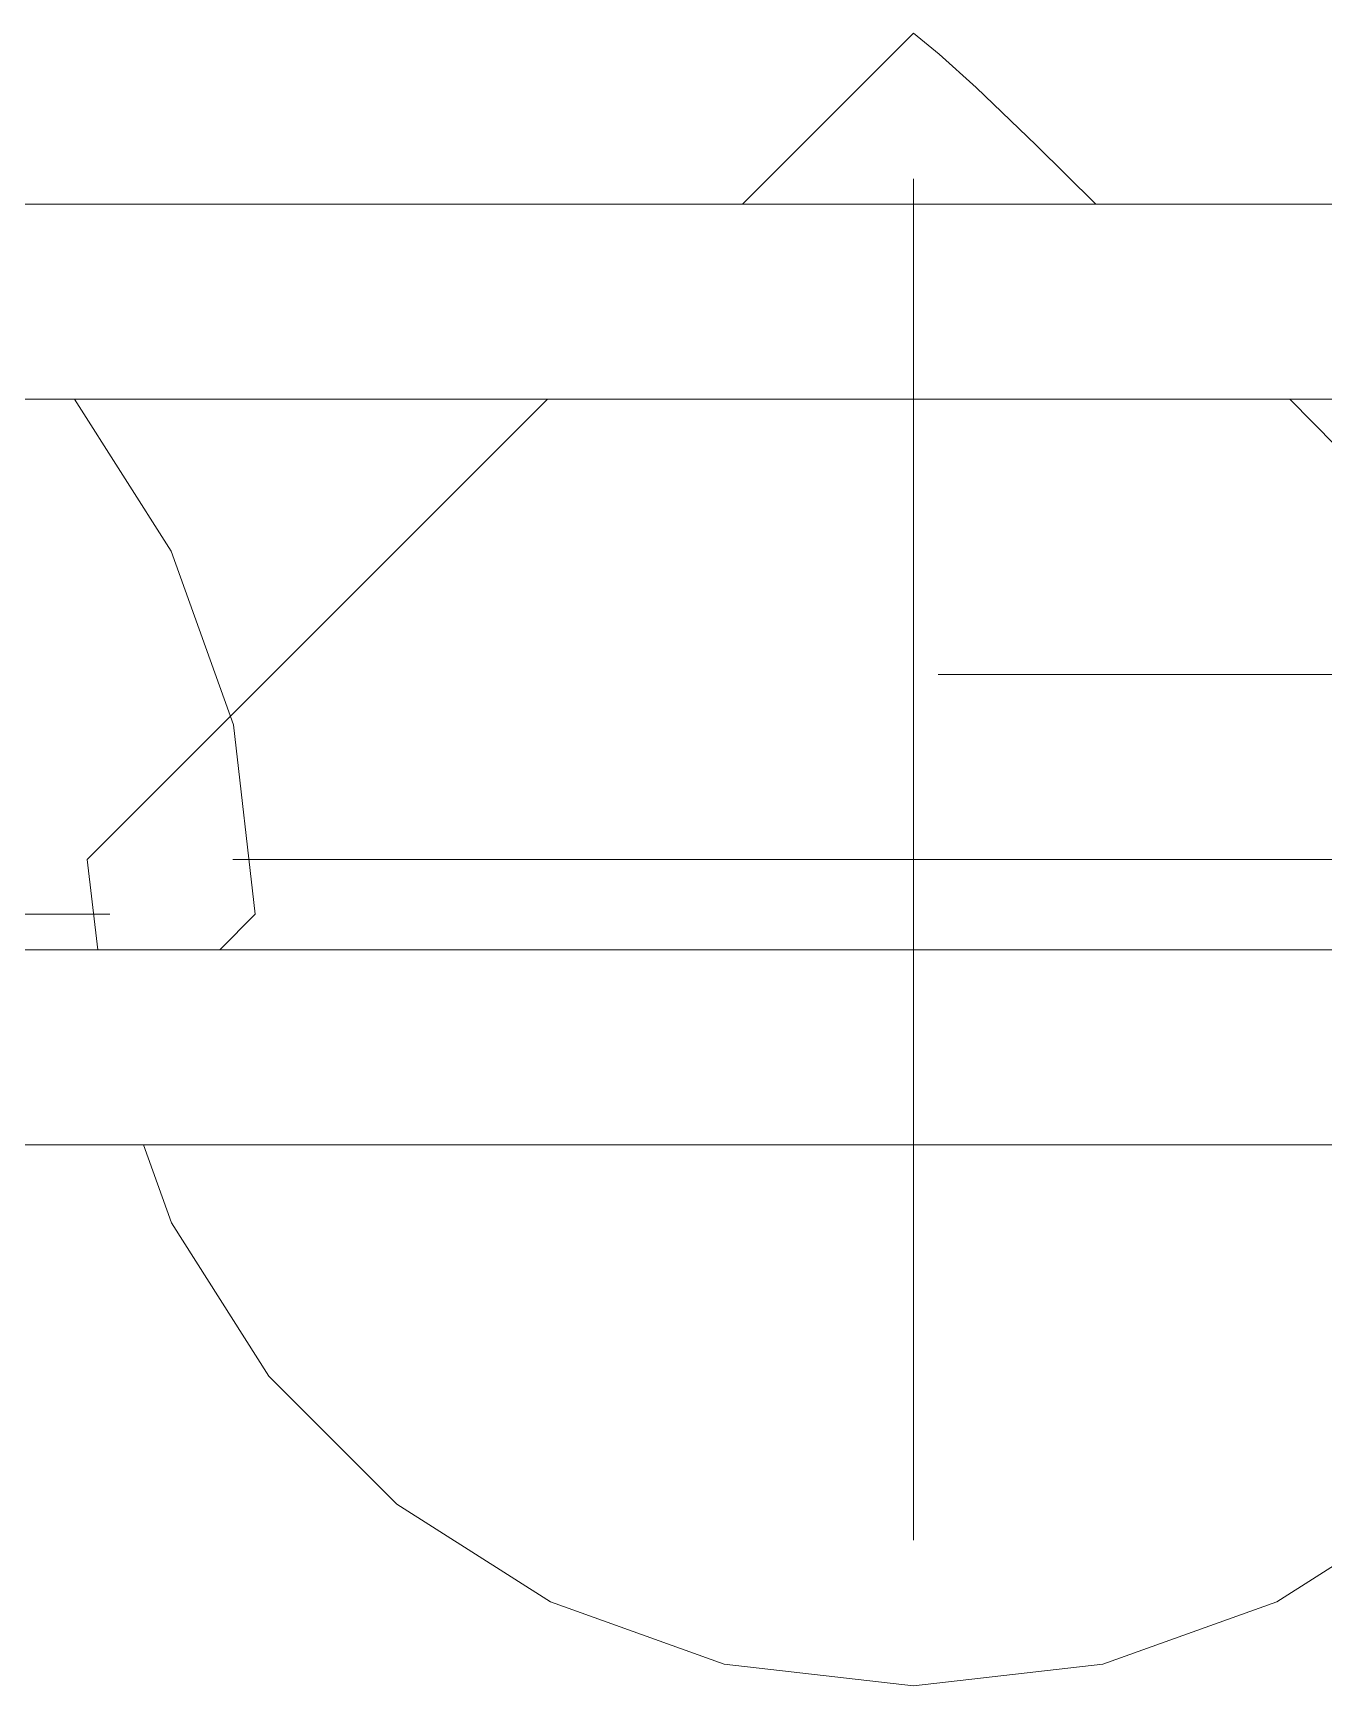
# Model space of a CAD drawing. Header units: inches. Extents: x -4010 to -1814, y 9846 to 12241.
# Drawn here: x -3330.46 to -3302.32, y 10912.14 to 10948.17 of the extents above; entities that cross this region are included whole.
import ezdxf

# ---------------------------------------------------------------- set-up
doc = ezdxf.new("R2010")
doc.units = ezdxf.units.IN
doc.header["$MEASUREMENT"] = 0
for name, color, linetype, lineweight in [('0-1', 7, 'Continuous', 5), ('0-2', 7, 'Continuous', 9), ('A-DETL-GENF-1', 253, 'Continuous', 9), ('A-WALL-1', 7, 'Continuous', 9)]:
    doc.layers.add(name, color=color, linetype=linetype, lineweight=lineweight)

# ---------------------------------------------------------------- blocks, each defined once
blk = doc.blocks.new('switchgrass 26764 - switchgrass 26764-2219965-UNIT PLANS - 1ST FLOOR')
at = {"layer": 'A-DETL-GENF-1'}
for p, q in [((-3.73, 14.283), (0, 18.013)), ((0.554, 17.551), (0, 18.013)), ((1.361, 16.826), (0.554, 17.551)), ((2.673, 15.572), (1.361, 16.826)), ((3.976, 14.283), (2.673, 15.572)), ((0, 14.619), (0, 14.839)), ((0, 14.839), (0, 14.423)), ((0, 13.989), (0, 14.619)), ((0, 14.423), (0, 13.91)), ((0, 12.891), (0, 14.115)), ((0, 14.115), (0, 14.099)), ((0, 14.099), (0, 14.054)), ((0, 14.054), (0, 13.99)), ((0, 13.99), (0, 13.912)), ((0, 12.146), (0, 13.989)), ((0, 13.912), (0, 13.83)), ((0, 13.91), (0, 12.047)), ((0, 13.83), (0, 13.75)), ((0, 13.75), (0, 13.681)), ((0, 13.681), (0, 11.943)), ((0, 13.238), (0, 13.391)), ((0, 13.391), (0, 11.075)), ((0, 13.001), (0, 13.238)), ((0, 12.683), (0, 13.001)), ((0, 11.079), (0, 12.957)), ((0, 12.957), (0, 9.772)), ((0, 11.806), (0, 12.891)), ((0, 11.68), (0, 12.879)), ((0, 12.879), (0, 12.874)), ((0, 12.874), (0, 12.545)), ((0, 12.286), (0, 12.683)), ((0, 11.943), (0, 12.665)), ((0, 12.665), (0, 11.079)), ((0, 12.545), (0, 12.523)), ((0, 12.523), (0, 12.002)), ((0, 11.811), (0, 12.286)), ((0, 11.257), (0, 12.146)), ((0, 12.047), (0, 11.402)), ((0, 12.002), (0, 11.53)), ((0, 7.456), (0, 11.943)), ((0, 11.943), (0, 11.914)), ((0, 11.914), (0, 11.873)), ((0, 11.873), (0, 11.824)), ((0, 11.824), (0, 11.773)), ((0, 11.262), (0, 11.811)), ((0, 10.793), (0, 11.806)), ((0, 11.773), (0, 11.724)), ((0, 11.724), (0, 11.683)), ((0, 11.683), (0, 11.654)), ((0, 10.586), (0, 11.68)), ((0, 11.654), (0, 11.254)), ((0, 11.53), (0, 10.617)), ((0, 11.402), (0, 10.785)), ((0, 10.978), (0, 11.364)), ((0, 11.364), (0, 11.22)), ((0, 11.109), (0, 11.364)), ((0, 11.364), (0, 11.33)), ((0, 11.33), (0, 10.981)), ((0, 10.641), (0, 11.262)), ((0, 10.604), (0, 11.257)), ((0, 11.254), (0, 10.197)), ((0, 11.22), (0, 10.28)), ((0, 9.832), (0, 11.109)), ((0, 11.075), (0, 9.338)), ((0, 10.981), (0, 10.93)), ((0, 9.171), (0, 10.978)), ((0, 10.93), (0, 8.759)), ((0, 9.787), (0, 10.793)), ((0, 10.785), (0, 10.641)), ((0, 10.422), (0, 10.681)), ((0, 10.681), (0, 10.323)), ((0, 10.617), (0, 10.121)), ((0, 10.351), (0, 10.604)), ((0, 9.561), (0, 10.586)), ((0, 10.254), (0, 10.583)), ((0, 10.583), (0, 10.493)), ((0, 10.493), (0, 10.28)), ((0, 9.366), (0, 10.422)), ((0, 10.061), (0, 10.351)), ((0, 10.323), (0, 10.139)), ((0, 10.28), (0, 8.625)), ((0, 10.28), (0, 7.014)), ((0, 8.377), (0, 10.254)), ((0, 10.197), (0, 9.065)), ((0, 10.139), (0, 9.856)), ((0, 10.121), (0, 9.559)), ((-18.013, 0), (-7.98, 10.033)), ((0, 9.073), (0, 10.061)), ((0, 9.856), (0, 9.516)), ((0, 9.772), (0, 9.832)), ((0, 7.532), (0, 9.787)), ((12.159, 6.005), (8.205, 10.033)), ((0, 8.903), (0, 9.627)), ((0, 9.627), (0, 7.807)), ((0, 8.568), (0, 9.561)), ((0, 9.559), (0, 8.903)), ((0, 9.516), (0, 9.158)), ((0, 9.338), (0, 9.366)), ((0, 8.667), (0, 9.171)), ((0, 9.158), (0, 8.821)), ((0, 7.969), (0, 9.073)), ((0, 9.065), (0, 8.571)), ((0, 8.179), (0, 9.048)), ((0, 9.048), (0, 9.037)), ((0, 9.037), (0, 9.007)), ((0, 9.007), (0, 8.964)), ((0, 8.964), (0, 8.912)), ((0, 8.912), (0, 8.858)), ((0, 8.858), (0, 8.805)), ((0, 8.821), (0, 8.547)), ((0, 8.805), (0, 8.759)), ((0, 8.759), (0, 7.456)), ((0, 8.759), (0, 7.89)), ((0, 8.37), (0, 8.667)), ((0, 8.625), (0, 7.967)), ((0, 8.571), (0, 8.179)), ((0, 7.573), (0, 8.568)), ((0, 8.547), (0, 8.374)), ((0, 7.535), (0, 8.377)), ((0, 8.374), (0, 8.37)), ((0, 6.846), (0, 7.969)), ((0, 7.967), (0, 7.461)), ((0, 7.89), (0, 5.429)), ((0, 7.807), (0, 7.228)), ((0, 6.539), (0, 7.573)), ((0, 7.228), (0, 7.535)), ((0, 6.153), (0, 7.532)), ((0, 7.461), (0, 7.136)), ((0, 7.136), (0, 7.021)), ((0, 7.021), (0, 6.442)), ((0, 7.014), (0, 5.517)), ((0, 5.803), (0, 6.846)), ((0, 5.429), (0, 6.539)), ((0, 6.442), (0, 6.153)), ((0, 4.936), (0, 5.803)), ((0, 3.692), (0, 5.574)), ((0, 5.574), (0, 5.51)), ((0, 5.517), (0, 4.524)), ((0, 5.51), (0, 4.737)), ((0, 4.886), (0, 4.995)), ((0, 4.995), (0, 4.883)), ((0, 4.345), (0, 4.936)), ((0, 4.335), (0, 4.886)), ((0, 4.883), (0, 3.547)), ((0, 4.737), (0, 4.309)), ((0, 4.524), (0, 3.937)), ((0, 4.126), (0, 4.345)), ((0, 4.282), (0, 4.335)), ((0, 4.309), (0, 4.282)), ((0, 4.083), (0, 4.126)), ((0, 4.006), (0, 4.083)), ((0, 3.907), (0, 4.006)), ((0, 3.937), (0, 3.641)), ((0, 3.799), (0, 3.907)), ((0, 3.694), (0, 3.799)), ((0, 3.606), (0, 3.694)), ((0, 3.113), (0, 3.692)), ((0, 3.641), (0, 3.615)), ((0, 3.615), (0, 3.564)), ((0, 3.547), (0, 3.606)), ((0, 3.564), (0, 3.484)), ((0, 3.547), (0, 3.257)), ((0, 3.257), (0, 3.547)), ((0, 3.484), (0, 3.367)), ((0, 3.367), (0, -1.967)), ((0, 1.81), (0, 3.113)), ((0, 1.775), (0, 1.81)), ((0, 1.718), (0, 1.775)), ((0, 1.648), (0, 1.718)), ((0, 1.57), (0, 1.648)), ((0, 1.494), (0, 1.57)), ((0, 1.427), (0, 1.494)), ((0, 1.375), (0, 1.427)), ((0, 1.375), (0, -0.362)), ((-18.013, 0), (-17.786, -1.967)), ((-14.405, 0), (-14.839, 0)), ((-14.839, 0), (-14.458, 0)), ((-14.458, 0), (-13.454, 0)), ((-13.828, 0), (-14.405, 0)), ((-10.265, 0), (-14.289, 0)), ((-14.289, 0), (-13.936, 0)), ((-13.936, 0), (-13.61, 0)), ((-13.378, 0), (-13.828, 0)), ((-13.61, 0), (-13.295, 0)), ((-13.454, 0), (-12.037, 0)), ((-12.844, 0), (-13.378, 0)), ((-13.295, 0), (-12.976, 0)), ((-12.976, 0), (-11.829, 0)), ((-12.667, 0), (-12.957, 0)), ((-12.957, 0), (-12.8, 0)), ((-12.246, 0), (-12.844, 0)), ((-12.8, 0), (-12.372, 0)), ((-10.496, 0), (-12.667, 0)), ((-12.372, 0), (-11.733, 0)), ((-11.603, 0), (-12.246, 0)), ((-12.037, 0), (-10.417, 0)), ((-11.829, 0), (-11.54, 0)), ((-11.654, 0), (-11.799, 0)), ((-11.799, 0), (-10.933, 0)), ((-11.733, 0), (-10.947, 0)), ((-9.048, 0), (-11.654, 0)), ((-10.348, 0), (-11.631, 0)), ((-11.631, 0), (-11.52, 0)), ((-10.933, 0), (-11.603, 0)), ((-11.54, 0), (-10.978, 0)), ((-11.52, 0), (-11.214, 0)), ((-11.214, 0), (-10.758, 0)), ((-10.978, 0), (-10.483, 0)), ((-10.947, 0), (-10.076, 0)), ((-10.758, 0), (-10.197, 0)), ((-7.456, 0), (-10.496, 0)), ((-10.483, 0), (-8.324, 0)), ((-10.417, 0), (-8.805, 0)), ((-9.308, 0), (-10.348, 0)), ((-9.868, 0), (-10.265, 0)), ((-10.206, 0), (-10.221, 0)), ((-10.221, 0), (-10.153, 0)), ((-8.491, 0), (-10.206, 0)), ((-10.197, 0), (-9.575, 0)), ((-10.153, 0), (-9.631, 0)), ((-10.076, 0), (-9.181, 0)), ((-9.488, 0), (-9.868, 0)), ((-9.631, 0), (-9.193, 0)), ((-9.575, 0), (-8.936, 0)), ((-8.414, 0), (-9.488, 0)), ((-8.493, 0), (-9.308, 0)), ((-9.193, 0), (-9.145, 0)), ((-9.181, 0), (-8.324, 0)), ((-9.145, 0), (-8.98, 0)), ((-8.324, 0), (-9.048, 0)), ((-8.98, 0), (-8.084, 0)), ((-8.936, 0), (-8.324, 0)), ((-8.805, 0), (-7.41, 0)), ((-7.888, 0), (-8.493, 0)), ((-7.298, 0), (-8.491, 0)), ((-8.185, 0), (-8.469, 0)), ((-8.469, 0), (-8.464, 0)), ((-8.464, 0), (-6.519, 0)), ((-8.324, 0), (-8.414, 0)), ((-8.324, 0), (-7.166, 0)), ((-5.443, 0), (-8.185, 0)), ((-8.084, 0), (-7.456, 0)), ((-7.476, 0), (-7.888, 0)), ((-4.415, 0), (-7.6, 0)), ((-7.6, 0), (-7.525, 0)), ((-7.525, 0), (-7.312, 0)), ((-7.166, 0), (-7.476, 0)), ((-7.41, 0), (-6.442, 0)), ((-7.312, 0), (-6.981, 0)), ((-6.531, 0), (-7.298, 0)), ((-6.981, 0), (-6.55, 0)), ((-6.55, 0), (-6.038, 0)), ((-6.098, 0), (-6.531, 0)), ((-6.442, 0), (-4.415, 0)), ((-5.858, 0), (-6.098, 0)), ((-6.038, 0), (-5.465, 0)), ((-5.764, 0), (-5.863, 0)), ((-5.863, 0), (-5.858, 0)), ((-5.639, 0), (-5.764, 0)), ((-5.217, 0), (-5.639, 0)), ((-5.465, 0), (-4.85, 0)), ((-5.284, 0), (-5.443, 0)), ((-4.831, 0), (-5.284, 0)), ((-5.093, 0), (-5.217, 0)), ((-4.995, 0), (-5.093, 0)), ((-5.002, 0), (-5.012, 0)), ((-5.012, 0), (-5, 0)), ((-4.97, 0), (-5.002, 0)), ((-5, 0), (-4.995, 0)), ((-4.907, 0), (-4.97, 0)), ((-4.807, 0), (-4.907, 0)), ((-4.85, 0), (-4.831, 0)), ((-4.66, 0), (-4.807, 0)), ((3.367, 0), (-4.66, 0)), ((-3.547, 0), (-2.873, 0)), ((-2.873, 0), (-2.332, 0)), ((-2.332, 0), (-1.901, 0)), ((-1.901, 0), (-1.086, 0)), ((-1.086, 0), (-0.615, 0)), ((-0.615, 0), (-0.354, 0)), ((-0.354, 0), (-0.507, 0)), ((1.375, 0), (-0.362, 0)), ((1.375, 0), (1.427, 0)), ((1.427, 0), (1.494, 0)), ((1.494, 0), (1.57, 0)), ((1.57, 0), (1.648, 0)), ((1.648, 0), (1.718, 0)), ((1.718, 0), (1.775, 0)), ((1.775, 0), (1.81, 0)), ((1.81, 0), (3.113, 0)), ((3.113, 0), (3.692, 0)), ((3.547, 0), (3.257, 0)), ((3.257, 0), (3.547, 0)), ((3.484, 0), (3.367, 0)), ((3.564, 0), (3.484, 0)), ((4.883, 0), (3.547, 0)), ((3.547, 0), (3.606, 0)), ((3.615, 0), (3.564, 0)), ((3.606, 0), (3.694, 0)), ((3.641, 0), (3.615, 0)), ((3.937, 0), (3.641, 0)), ((3.692, 0), (5.574, 0)), ((3.694, 0), (3.799, 0)), ((3.799, 0), (3.907, 0)), ((3.907, 0), (4.006, 0)), ((4.524, 0), (3.937, 0)), ((4.006, 0), (4.083, 0)), ((4.083, 0), (4.126, 0)), ((4.126, 0), (4.345, 0)), ((4.309, 0), (4.282, 0)), ((4.282, 0), (4.335, 0)), ((4.737, 0), (4.309, 0)), ((4.335, 0), (4.886, 0)), ((4.345, 0), (4.936, 0)), ((5.517, 0), (4.524, 0)), ((5.51, 0), (4.737, 0)), ((4.995, 0), (4.883, 0)), ((4.886, 0), (4.995, 0)), ((4.936, 0), (5.803, 0)), ((7.89, 0), (5.429, 0)), ((5.429, 0), (6.539, 0)), ((5.574, 0), (5.51, 0)), ((7.014, 0), (5.517, 0)), ((5.803, 0), (6.846, 0)), ((6.442, 0), (6.153, 0)), ((6.153, 0), (7.532, 0)), ((7.021, 0), (6.442, 0)), ((6.539, 0), (7.573, 0)), ((6.846, 0), (7.969, 0)), ((10.28, 0), (7.014, 0)), ((7.136, 0), (7.021, 0)), ((7.461, 0), (7.136, 0)), ((7.807, 0), (7.228, 0)), ((7.228, 0), (7.535, 0)), ((8.759, 0), (7.456, 0)), ((7.456, 0), (11.943, 0)), ((7.967, 0), (7.461, 0)), ((7.532, 0), (9.787, 0)), ((7.535, 0), (8.377, 0)), ((7.573, 0), (8.568, 0)), ((9.627, 0), (7.807, 0)), ((8.759, 0), (7.89, 0)), ((8.625, 0), (7.967, 0)), ((7.969, 0), (9.073, 0)), ((8.571, 0), (8.179, 0)), ((8.179, 0), (9.048, 0)), ((8.374, 0), (8.37, 0)), ((8.37, 0), (8.667, 0)), ((8.547, 0), (8.374, 0)), ((8.377, 0), (10.254, 0)), ((8.821, 0), (8.547, 0)), ((8.568, 0), (9.561, 0)), ((9.065, 0), (8.571, 0)), ((10.28, 0), (8.625, 0)), ((8.667, 0), (9.171, 0)), ((10.93, 0), (8.759, 0)), ((8.805, 0), (8.759, 0)), ((8.857, 0), (8.805, 0)), ((9.158, 0), (8.821, 0)), ((8.912, 0), (8.857, 0)), ((9.559, 0), (8.903, 0)), ((8.903, 0), (9.627, 0)), ((8.964, 0), (8.912, 0)), ((-11.501, 0), (-12.351, 0)), ((-12.351, 0), (-12.043, 0)), ((-12.043, 0), (-11.232, 0)), ((-10.527, 0), (-11.501, 0)), ((-11.232, 0), (-10.088, 0)), ((-9.507, 0), (-10.527, 0)), ((-10.088, 0), (-8.78, 0)), ((-8.519, 0), (-9.507, 0)), ((-8.78, 0), (-7.479, 0)), ((-7.639, 0), (-8.519, 0)), ((-6.947, 0), (-7.639, 0)), ((-7.479, 0), (-6.354, 0)), ((-6.519, 0), (-6.947, 0)), ((-6.354, 0), (-5.574, 0)), ((-5.574, 0), (-4.37, 0)), ((-4.37, 0), (-3.547, 0)), ((-0.654, 0), (-0.666, 0)), ((-0.666, 0), (-0.666, 0)), ((-0.666, 0), (-0.651, 0)), ((-0.631, 0), (-0.654, 0)), ((-0.651, 0), (-0.362, 0)), ((-0.598, 0), (-0.631, 0)), ((-0.556, 0), (-0.598, 0)), ((-0.507, 0), (-0.556, 0)), ((0, -0.615), (0, -0.354)), ((0, -0.354), (0, -0.507)), ((0, -0.651), (0, -0.362)), ((0, -0.507), (0, -0.556)), ((0, -0.556), (0, -0.598)), ((0, -0.598), (0, -0.631)), ((0, -1.086), (0, -0.615)), ((0, -0.631), (0, -0.654)), ((0, -0.666), (0, -0.651)), ((0, -0.654), (0, -0.666)), ((0, -0.666), (0, -0.666)), ((0, -1.901), (0, -1.086)), ((0, -2.332), (0, -1.901)), ((0, -2.873), (0, -2.332)), ((0, -3.547), (0, -2.873)), ((0, -4.37), (0, -3.547)), ((0, -5.574), (0, -4.37)), ((0, -6.442), (0, -4.415)), ((0, -4.415), (0, -7.6)), ((0, -4.85), (0, -4.831)), ((0, -4.831), (0, -5.284)), ((0, -5.465), (0, -4.85)), ((0, -5), (0, -4.995)), ((0, -4.995), (0, -5.093)), ((0, -5.093), (0, -5.217)), ((0, -5.217), (0, -5.639)), ((0, -5.284), (0, -5.443)), ((0, -5.443), (0, -8.185)), ((0, -6.038), (0, -5.465)), ((0, -6.354), (0, -5.574)), ((0, -5.639), (0, -5.764)), ((0, -5.764), (0, -5.863)), ((0, -5.863), (0, -5.858)), ((0, -5.858), (0, -6.098)), ((0, -6.55), (0, -6.038)), ((0, -6.098), (0, -6.531)), ((-16.789, -6.217), (-16.181, -7.918)), ((0, -7.479), (0, -6.354)), ((0, -7.41), (0, -6.442)), ((0, -8.464), (0, -6.519)), ((0, -6.519), (0, -6.947)), ((0, -6.531), (0, -7.298)), ((0, -6.981), (0, -6.55)), ((0, -6.947), (0, -7.639)), ((0, -7.312), (0, -6.981)), ((0, -8.324), (0, -7.166)), ((0, -7.166), (0, -7.476)), ((0, -7.298), (0, -8.491)), ((0, -7.525), (0, -7.312)), ((0, -8.805), (0, -7.41)), ((0, -8.084), (0, -7.456)), ((0, -7.456), (0, -10.496)), ((0, -7.476), (0, -7.888)), ((0, -8.78), (0, -7.479)), ((0, -7.6), (0, -7.525)), ((-16.181, -7.918), (-14.053, -11.263)), ((0, -7.639), (0, -8.519)), ((0, -7.888), (0, -8.493)), ((0, -8.98), (0, -8.084)), ((0, -8.185), (0, -8.469)), ((0, -9.181), (0, -8.324)), ((0, -8.324), (0, -8.414)), ((0, -10.483), (0, -8.324)), ((0, -8.936), (0, -8.324)), ((0, -8.324), (0, -9.048)), ((0, -8.414), (0, -9.488)), ((0, -8.469), (0, -8.464)), ((0, -8.491), (0, -10.206)), ((0, -8.493), (0, -9.308)), ((0, -8.519), (0, -9.507)), ((0, -10.088), (0, -8.78)), ((0, -10.417), (0, -8.805)), ((0, -9.575), (0, -8.936)), ((0, -9.145), (0, -8.98)), ((0, -9.048), (0, -11.654)), ((0, -9.193), (0, -9.145)), ((0, -10.076), (0, -9.181)), ((0, -9.631), (0, -9.193)), ((0, -9.308), (0, -10.348)), ((0, -9.488), (0, -9.868)), ((0, -9.507), (0, -10.527)), ((0, -10.197), (0, -9.575)), ((0, -10.153), (0, -9.631)), ((0, -9.868), (0, -10.265)), ((0, -10.947), (0, -10.076)), ((0, -11.232), (0, -10.088)), ((0, -10.221), (0, -10.153)), ((0, -10.758), (0, -10.197)), ((0, -10.206), (0, -10.221)), ((0, -10.265), (0, -14.289)), ((0, -10.348), (0, -11.631)), ((0, -12.037), (0, -10.417)), ((0, -10.978), (0, -10.483)), ((0, -10.496), (0, -12.667)), ((0, -10.527), (0, -11.501)), ((0, -11.214), (0, -10.758)), ((0, -11.799), (0, -10.933)), ((0, -10.933), (0, -11.603)), ((0, -11.733), (0, -10.947)), ((0, -11.54), (0, -10.978)), ((-14.053, -11.263), (-11.263, -14.053)), ((0, -11.52), (0, -11.214)), ((0, -12.043), (0, -11.232)), ((0, -11.501), (0, -12.351)), ((0, -11.631), (0, -11.52)), ((0, -11.829), (0, -11.54)), ((0, -11.603), (0, -12.246)), ((0, -11.654), (0, -11.799)), ((0, -12.372), (0, -11.733)), ((0, -12.976), (0, -11.829)), ((0, -13.454), (0, -12.037)), ((0, -12.351), (0, -12.043)), ((0, -12.246), (0, -12.844)), ((0, -12.8), (0, -12.372)), ((0, -12.667), (0, -12.957)), ((0, -12.957), (0, -12.8)), ((0, -12.844), (0, -13.378)), ((0, -13.295), (0, -12.976)), ((0, -13.61), (0, -13.295)), ((0, -13.378), (0, -13.828)), ((0, -14.458), (0, -13.454)), ((0, -13.936), (0, -13.61)), ((0, -13.828), (0, -14.405)), ((0, -14.289), (0, -13.936)), ((-11.263, -14.053), (-7.918, -16.181)), ((0, -14.405), (0, -14.839)), ((7.918, -16.181), (11.263, -14.053)), ((0, -14.839), (0, -14.458)), ((-7.918, -16.181), (-4.127, -17.537)), ((4.127, -17.537), (7.918, -16.181)), ((-4.127, -17.537), (0, -18.013)), ((0, -18.013), (4.127, -17.537))]:
    blk.add_line(p, q, dxfattribs=at)
blk = doc.blocks.new('switchgrass 26764 - switchgrass 26764-V17-UNIT PLANS - 1ST FLOOR')
at = {"layer": 'A-DETL-GENF-1'}
for p, q in [((-18.013, 0), (-17.241, 0.772)), ((-14.405, 0), (-14.839, 0)), ((-14.839, 0), (-14.458, 0)), ((-14.458, 0), (-13.454, 0)), ((-13.828, 0), (-14.405, 0)), ((-10.265, 0), (-14.289, 0)), ((-14.289, 0), (-13.936, 0)), ((-13.936, 0), (-13.61, 0)), ((-13.378, 0), (-13.828, 0)), ((-13.61, 0), (-13.295, 0)), ((-13.454, 0), (-12.037, 0)), ((-12.844, 0), (-13.378, 0)), ((-13.295, 0), (-12.976, 0)), ((-18.013, 0), (-17.537, -4.127)), ((-17.537, -4.127), (-16.181, -7.918)), ((-16.181, -7.918), (-14.075, -11.228))]:
    blk.add_line(p, q, dxfattribs=at)
blk = doc.blocks.new('gold flame spirea 26749 - gold flame spirea 26749-V20-UNIT PLANS - 1ST FLOOR')
at = {"layer": 'A-DETL-GENF-1'}
for p, q in [((11.423, 0), (11.612, 0)), ((11.656, 0), (11.557, 0)), ((11.612, 0), (11.766, 0)), ((11.783, 0), (11.656, 0)), ((11.766, 0), (11.865, 0)), ((11.932, 0), (11.783, 0)), ((11.865, 0), (11.95, 0)), ((12.098, 0), (11.932, 0)), ((11.95, 0), (12.108, 0)), ((12.301, 0), (12.098, 0)), ((12.108, 0), (12.317, 0)), ((12.456, 0), (12.301, 0)), ((12.317, 0), (12.553, 0)), ((12.584, 0), (12.456, 0)), ((12.553, 0), (13.014, 0)), ((12.704, 0), (12.584, 0)), ((12.836, 0), (12.704, 0)), ((13, 0), (12.836, 0)), ((12.946, 0), (12.842, 0)), ((12.842, 0), (13.214, 0)), ((13.046, 0), (12.946, 0)), ((13.214, 0), (13, 0)), ((13.014, 0), (13.191, 0)), ((13.143, 0), (13.046, 0)), ((13.24, 0), (13.143, 0)), ((13.191, 0), (13.287, 0)), ((13.337, 0), (13.24, 0)), ((13.287, 0), (13.383, 0)), ((13.437, 0), (13.337, 0)), ((13.383, 0), (13.472, 0)), ((13.517, 0), (13.401, 0)), ((13.401, 0), (13.587, 0)), ((13.54, 0), (13.437, 0)), ((13.68, 0), (13.447, 0)), ((13.447, 0), (13.581, 0)), ((13.472, 0), (13.545, 0)), ((13.612, 0), (13.517, 0)), ((14.145, 0), (13.54, 0)), ((13.545, 0), (13.594, 0)), ((13.581, 0), (13.694, 0)), ((13.611, 0), (13.587, 0)), ((13.587, 0), (13.867, 0)), ((13.587, 0), (13.711, 0)), ((13.594, 0), (13.611, 0)), ((13.686, 0), (13.612, 0)), ((13.81, 0), (13.68, 0)), ((13.738, 0), (13.686, 0)), ((13.694, 0), (13.794, 0)), ((13.711, 0), (13.797, 0)), ((13.77, 0), (13.738, 0)), ((13.782, 0), (13.77, 0)), ((14.04, 0), (13.773, 0)), ((13.773, 0), (13.782, 0)), ((13.794, 0), (13.891, 0)), ((13.797, 0), (13.852, 0)), ((13.937, 0), (13.81, 0)), ((13.852, 0), (13.883, 0)), ((13.867, 0), (14.086, 0)), ((13.883, 0), (13.898, 0)), ((13.891, 0), (13.992, 0)), ((13.898, 0), (13.905, 0)), ((13.905, 0), (13.91, 0)), ((13.91, 0), (13.943, 0)), ((14.06, 0), (13.937, 0)), ((13.943, 0), (14.001, 0)), ((13.992, 0), (14.105, 0)), ((14.001, 0), (14.088, 0)), ((14.261, 0), (14.04, 0)), ((14.183, 0), (14.06, 0)), ((14.086, 0), (14.265, 0)), ((14.088, 0), (14.207, 0)), ((14.105, 0), (14.238, 0)), ((14.131, 0), (14.118, 0)), ((14.118, 0), (14.145, 0)), ((14.169, 0), (14.131, 0)), ((14.268, 0), (14.168, 0)), ((14.168, 0), (14.321, 0)), ((14.215, 0), (14.169, 0)), ((14.307, 0), (14.183, 0)), ((14.207, 0), (14.362, 0)), ((14.252, 0), (14.215, 0)), ((14.238, 0), (14.266, 0)), ((14.266, 0), (14.252, 0)), ((14.444, 0), (14.261, 0)), ((14.265, 0), (14.424, 0)), ((14.358, 0), (14.268, 0)), ((14.434, 0), (14.307, 0)), ((14.321, 0), (14.467, 0)), ((14.535, 0), (14.331, 0)), ((14.331, 0), (14.34, 0)), ((14.34, 0), (14.382, 0)), ((14.442, 0), (14.358, 0)), ((14.362, 0), (14.557, 0)), ((14.382, 0), (14.445, 0)), ((14.424, 0), (14.584, 0)), ((14.564, 0), (14.434, 0)), ((14.523, 0), (14.442, 0)), ((14.598, 0), (14.444, 0)), ((14.445, 0), (14.514, 0)), ((14.467, 0), (14.606, 0)), ((14.514, 0), (14.577, 0)), ((14.607, 0), (14.523, 0)), ((14.863, 0), (14.535, 0)), ((14.557, 0), (14.797, 0)), ((14.721, 0), (14.564, 0)), ((14.577, 0), (14.62, 0)), ((14.584, 0), (14.763, 0)), ((14.733, 0), (14.598, 0)), ((14.606, 0), (14.737, 0)), ((14.697, 0), (14.607, 0)), ((14.739, 0), (14.61, 0)), ((14.61, 0), (14.772, 0)), ((14.62, 0), (14.628, 0)), ((14.628, 0), (14.873, 0)), ((14.797, 0), (14.697, 0)), ((14.874, 0), (14.721, 0)), ((14.858, 0), (14.733, 0)), ((14.737, 0), (14.859, 0)), ((14.91, 0), (14.739, 0)), ((14.763, 0), (14.983, 0)), ((14.772, 0), (14.932, 0)), ((14.983, 0), (14.858, 0)), ((14.859, 0), (14.972, 0)), ((15.261, 0), (14.863, 0)), ((14.873, 0), (15.037, 0)), ((15.024, 0), (14.874, 0)), ((15.098, 0), (14.91, 0)), ((14.932, 0), (15.239, 0)), ((14.972, 0), (15.076, 0)), ((15.174, 0), (15.024, 0)), ((15.037, 0), (15.13, 0)), ((15.076, 0), (15.108, 0)), ((15.128, 0), (15.076, 0)), ((15.076, 0), (15.181, 0)), ((15.28, 0), (15.098, 0)), ((15.108, 0), (15.154, 0)), ((15.163, 0), (15.128, 0)), ((15.13, 0), (15.168, 0)), ((15.154, 0), (15.259, 0)), ((15.168, 0), (15.163, 0)), ((15.324, 0), (15.174, 0)), ((15.181, 0), (15.26, 0)), ((15.239, 0), (15.381, 0)), ((15.259, 0), (15.305, 0)), ((15.26, 0), (15.326, 0)), ((16.052, 0), (15.261, 0)), ((15.431, 0), (15.28, 0)), ((15.305, 0), (15.339, 0)), ((15.477, 0), (15.324, 0)), ((15.326, 0), (15.392, 0)), ((15.339, 0), (15.355, 0)), ((15.355, 0), (15.486, 0)), ((15.381, 0), (15.514, 0)), ((15.392, 0), (15.472, 0)), ((15.526, 0), (15.431, 0)), ((15.472, 0), (15.579, 0)), ((15.634, 0), (15.477, 0)), ((15.486, 0), (15.592, 0)), ((15.514, 0), (15.634, 0)), ((15.541, 0), (15.526, 0)), ((15.82, 0), (15.541, 0)), ((15.541, 0), (15.734, 0)), ((15.686, 0), (15.541, 0)), ((15.579, 0), (15.727, 0)), ((15.592, 0), (15.675, 0)), ((15.675, 0), (15.738, 0)), ((15.796, 0), (15.681, 0)), ((15.681, 0), (15.798, 0)), ((15.805, 0), (15.686, 0)), ((15.727, 0), (15.853, 0)), ((15.734, 0), (15.788, 0)), ((15.738, 0), (15.781, 0)), ((15.781, 0), (15.808, 0)), ((15.788, 0), (15.843, 0)), ((15.936, 0), (15.796, 0)), ((15.798, 0), (15.911, 0)), ((16.018, 0), (15.805, 0)), ((15.808, 0), (15.82, 0)), ((15.82, 0), (16.008, 0)), ((16, 0), (15.82, 0)), ((15.843, 0), (16.046, 0)), ((15.853, 0), (15.961, 0)), ((15.911, 0), (16.021, 0)), ((16.098, 0), (15.936, 0)), ((15.961, 0), (16.065, 0)), ((16.192, 0), (16, 0)), ((16.107, 0), (16.006, 0)), ((16.006, 0), (17.123, 0)), ((16.658, 0), (16.006, 0)), ((16.006, 0), (16.015, 0)), ((16.008, 0), (16.167, 0)), ((16.015, 0), (16.025, 0)), ((16.139, 0), (16.018, 0)), ((16.021, 0), (16.131, 0)), ((16.025, 0), (16.038, 0)), ((16.038, 0), (16.058, 0)), ((16.046, 0), (16.239, 0)), ((16.335, 0), (16.052, 0)), ((16.058, 0), (16.088, 0)), ((16.065, 0), (16.177, 0)), ((16.146, 0), (16.076, 0)), ((16.076, 0), (16.18, 0)), ((16.088, 0), (16.132, 0)), ((16.28, 0), (16.098, 0)), ((16.181, 0), (16.107, 0)), ((16.131, 0), (16.242, 0)), ((16.132, 0), (16.193, 0)), ((16.285, 0), (16.139, 0)), ((16.518, 0), (16.146, 0)), ((16.167, 0), (16.31, 0)), ((16.177, 0), (16.313, 0)), ((16.18, 0), (16.252, 0)), ((16.238, 0), (16.181, 0)), ((16.389, 0), (16.192, 0)), ((16.193, 0), (16.242, 0)), ((16.293, 0), (16.238, 0)), ((16.239, 0), (16.548, 0)), ((16.407, 0), (16.239, 0)), ((16.239, 0), (16.292, 0)), ((16.242, 0), (16.355, 0)), ((16.242, 0), (16.3, 0)), ((16.252, 0), (16.303, 0)), ((16.478, 0), (16.28, 0)), ((16.472, 0), (16.285, 0)), ((16.292, 0), (16.359, 0)), ((16.355, 0), (16.293, 0)), ((16.3, 0), (16.373, 0)), ((16.303, 0), (16.341, 0)), ((16.31, 0), (16.445, 0)), ((16.313, 0), (16.484, 0)), ((16.472, 0), (16.335, 0)), ((16.341, 0), (16.376, 0)), ((16.355, 0), (16.472, 0)), ((16.438, 0), (16.355, 0)), ((16.359, 0), (16.429, 0)), ((16.373, 0), (16.464, 0)), ((16.376, 0), (16.416, 0)), ((16.586, 0), (16.389, 0)), ((16.492, 0), (16.407, 0)), ((16.416, 0), (16.472, 0)), ((16.429, 0), (16.494, 0)), ((16.553, 0), (16.438, 0)), ((16.445, 0), (16.584, 0)), ((16.464, 0), (16.577, 0)), ((16.487, 0), (16.466, 0)), ((16.466, 0), (16.48, 0)), ((16.483, 0), (16.466, 0)), ((16.466, 0), (16.482, 0)), ((16.914, 0), (16.478, 0)), ((16.48, 0), (16.51, 0)), ((16.482, 0), (16.507, 0)), ((16.636, 0), (16.483, 0)), ((16.484, 0), (16.704, 0)), ((16.56, 0), (16.487, 0)), ((16.518, 0), (16.492, 0)), ((16.494, 0), (16.544, 0)), ((16.507, 0), (16.518, 0)), ((16.51, 0), (16.541, 0)), ((17.495, 0), (16.518, 0)), ((16.541, 0), (16.553, 0)), ((16.544, 0), (16.571, 0)), ((16.548, 0), (16.77, 0)), ((16.704, 0), (16.56, 0)), ((16.571, 0), (16.565, 0)), ((16.565, 0), (16.75, 0)), ((16.577, 0), (16.718, 0)), ((16.584, 0), (16.737, 0)), ((16.778, 0), (16.586, 0)), ((16.846, 0), (16.636, 0)), ((16.757, 0), (16.658, 0)), ((16.718, 0), (16.89, 0)), ((16.737, 0), (16.914, 0)), ((16.75, 0), (16.876, 0)), ((16.872, 0), (16.757, 0)), ((16.77, 0), (16.948, 0)), ((16.959, 0), (16.778, 0)), ((17.095, 0), (16.846, 0)), ((17.004, 0), (16.872, 0)), ((16.876, 0), (16.967, 0)), ((16.89, 0), (17.15, 0)), ((16.948, 0), (17.13, 0)), ((17.123, 0), (16.959, 0)), ((16.967, 0), (17.043, 0)), ((17.155, 0), (17.004, 0)), ((17.043, 0), (17.129, 0)), ((17.644, 0), (17.095, 0)), ((17.309, 0), (17.123, 0)), ((17.123, 0), (17.253, 0)), ((17.129, 0), (17.246, 0)), ((17.13, 0), (17.36, 0)), ((17.15, 0), (17.337, 0)), ((17.325, 0), (17.155, 0)), ((17.246, 0), (17.417, 0)), ((17.253, 0), (17.469, 0)), ((17.416, 0), (17.309, 0)), ((17.728, 0), (17.325, 0)), ((17.337, 0), (17.48, 0)), ((17.374, 0), (17.356, 0)), ((17.356, 0), (17.396, 0)), ((17.36, 0), (17.684, 0)), ((17.42, 0), (17.374, 0)), ((17.396, 0), (17.416, 0)), ((17.522, 0), (17.416, 0)), ((17.416, 0), (17.424, 0)), ((17.417, 0), (17.602, 0)), ((17.484, 0), (17.42, 0)), ((17.424, 0), (17.427, 0)), ((17.427, 0), (17.435, 0)), ((17.435, 0), (17.455, 0)), ((17.455, 0), (17.495, 0)), ((17.469, 0), (17.578, 0)), ((17.48, 0), (17.609, 0)), ((17.553, 0), (17.484, 0)), ((17.628, 0), (17.522, 0)), ((17.617, 0), (17.553, 0)), ((17.578, 0), (17.704, 0)), ((17.602, 0), (17.732, 0)), ((17.609, 0), (17.752, 0)), ((17.663, 0), (17.617, 0)), ((17.735, 0), (17.628, 0)), ((17.827, 0), (17.635, 0)), ((17.635, 0), (17.764, 0)), ((17.909, 0), (17.644, 0)), ((17.681, 0), (17.663, 0)), ((17.829, 0), (17.681, 0)), ((17.681, 0), (17.728, 0)), ((17.726, 0), (17.681, 0)), ((17.684, 0), (18.147, 0)), ((17.704, 0), (17.859, 0)), ((17.772, 0), (17.722, 0)), ((17.722, 0), (17.846, 0)), ((17.806, 0), (17.726, 0)), ((17.728, 0), (17.766, 0)), ((17.932, 0), (17.728, 0)), ((17.732, 0), (17.834, 0)), ((17.841, 0), (17.735, 0)), ((17.752, 0), (17.937, 0)), ((17.764, 0), (17.886, 0)), ((17.766, 0), (17.792, 0)), ((17.798, 0), (17.772, 0)), ((17.782, 0), (17.774, 0)), ((17.774, 0), (17.957, 0)), ((17.864, 0), (17.782, 0)), ((17.792, 0), (17.804, 0)), ((17.804, 0), (17.798, 0)), ((17.919, 0), (17.806, 0)), ((17.932, 0), (17.827, 0)), ((17.965, 0), (17.829, 0)), ((17.834, 0), (17.936, 0)), ((17.947, 0), (17.841, 0)), ((17.846, 0), (17.898, 0)), ((17.859, 0), (18.054, 0)), ((17.897, 0), (17.864, 0)), ((17.886, 0), (18.007, 0)), ((17.898, 0), (17.897, 0)), ((18.147, 0), (17.909, 0)), ((18.06, 0), (17.919, 0)), ((18.099, 0), (17.932, 0)), ((17.98, 0), (17.932, 0)), ((17.936, 0), (18.066, 0)), ((17.937, 0), (18.193, 0)), ((18.054, 0), (17.947, 0)), ((17.957, 0), (18.158, 0)), ((18.1, 0), (17.965, 0)), ((18.023, 0), (17.98, 0)), ((18.007, 0), (18.272, 0)), ((18.077, 0), (18.023, 0)), ((18.187, 0), (18.054, 0)), ((18.054, 0), (18.161, 0)), ((18.225, 0), (18.06, 0)), ((18.066, 0), (18.251, 0)), ((18.193, 0), (18.077, 0)), ((18.241, 0), (18.099, 0)), ((18.242, 0), (18.1, 0)), ((18.158, 0), (18.362, 0)), ((18.161, 0), (18.229, 0)), ((18.32, 0), (18.187, 0)), ((18.411, 0), (18.225, 0)), ((18.229, 0), (18.279, 0)), ((18.369, 0), (18.241, 0)), ((18.402, 0), (18.242, 0)), ((18.251, 0), (18.519, 0)), ((18.272, 0), (18.429, 0)), ((18.279, 0), (18.333, 0)), ((18.453, 0), (18.32, 0)), ((18.333, 0), (18.412, 0)), ((18.362, 0), (18.553, 0)), ((18.497, 0), (18.369, 0)), ((18.815, 0), (18.402, 0)), ((18.612, 0), (18.411, 0)), ((18.412, 0), (18.536, 0)), ((18.429, 0), (18.612, 0)), ((18.586, 0), (18.453, 0)), ((18.636, 0), (18.497, 0)), ((18.519, 0), (18.634, 0)), ((18.536, 0), (18.728, 0)), ((18.553, 0), (18.715, 0)), ((18.718, 0), (18.586, 0)), ((18.634, 0), (18.721, 0)), ((18.798, 0), (18.636, 0)), ((18.715, 0), (18.833, 0)), ((18.851, 0), (18.718, 0)), ((18.721, 0), (18.783, 0)), ((18.728, 0), (18.757, 0)), ((18.757, 0), (18.767, 0)), ((18.761, 0), (18.76, 0)), ((18.76, 0), (18.77, 0)), ((18.766, 0), (18.761, 0)), ((18.767, 0), (18.766, 0)), ((18.77, 0), (18.798, 0)), ((18.783, 0), (18.821, 0)), ((18.835, 0), (18.815, 0)), ((18.821, 0), (18.838, 0)), ((18.833, 0), (18.891, 0)), ((18.838, 0), (18.835, 0)), ((18.984, 0), (18.851, 0)), ((18.891, 0), (19.041, 0)), ((18.994, 0), (18.98, 0)), ((18.98, 0), (18.984, 0)), ((19.026, 0), (18.994, 0)), ((19.081, 0), (19.026, 0)), ((19.041, 0), (19.177, 0)), ((19.16, 0), (19.081, 0)), ((19.267, 0), (19.16, 0)), ((19.177, 0), (19.31, 0)), ((19.403, 0), (19.267, 0)), ((19.31, 0), (19.449, 0)), ((19.418, 0), (19.4, 0)), ((19.4, 0), (19.403, 0)), ((19.463, 0), (19.418, 0)), ((19.449, 0), (19.605, 0)), ((19.538, 0), (19.463, 0)), ((19.651, 0), (19.538, 0)), ((19.605, 0), (19.788, 0)), ((19.806, 0), (19.651, 0)), ((19.788, 0), (20.008, 0)), ((20.008, 0), (19.806, 0))]:
    blk.add_line(p, q, dxfattribs=at)
blk = doc.blocks.new('CTR - 1st Phase - Shell_rvt-1-UNIT PLANS - 1ST FLOOR')
at = {"layer": 'A-WALL-1'}
for p, q in [((-3377.774, 10944.439), (-3273.524, 10944.439)), ((-3277.774, 10940.189), (-3373.524, 10940.189)), ((-3361.524, 10928.189), (-3277.774, 10928.189)), ((-3273.524, 10923.939), (-3357.274, 10923.939))]:
    blk.add_line(p, q, dxfattribs=at)
at = {"layer": '0-2', "rotation": 180}
for name, p in [('gold flame spirea 26749 - gold flame spirea 26749-V20-UNIT PLANS - 1ST FLOOR', (-3290.724, 10934.189)), ('switchgrass 26764 - switchgrass 26764-V17-UNIT PLANS - 1ST FLOOR', (-3343.629, 10928.961))]:
    blk.add_blockref(name, p, dxfattribs=at)
at = {"layer": '0-2'}
blk.add_blockref('switchgrass 26764 - switchgrass 26764-2219965-UNIT PLANS - 1ST FLOOR', (-3311.265, 10930.156), dxfattribs=at)

msp = doc.modelspace()

# ---------------------------------------------------------------- block references
at = {"layer": '0-1'}
msp.add_blockref('CTR - 1st Phase - Shell_rvt-1-UNIT PLANS - 1ST FLOOR', (0, 0), dxfattribs=at)

doc.saveas('drawing.dxf')
